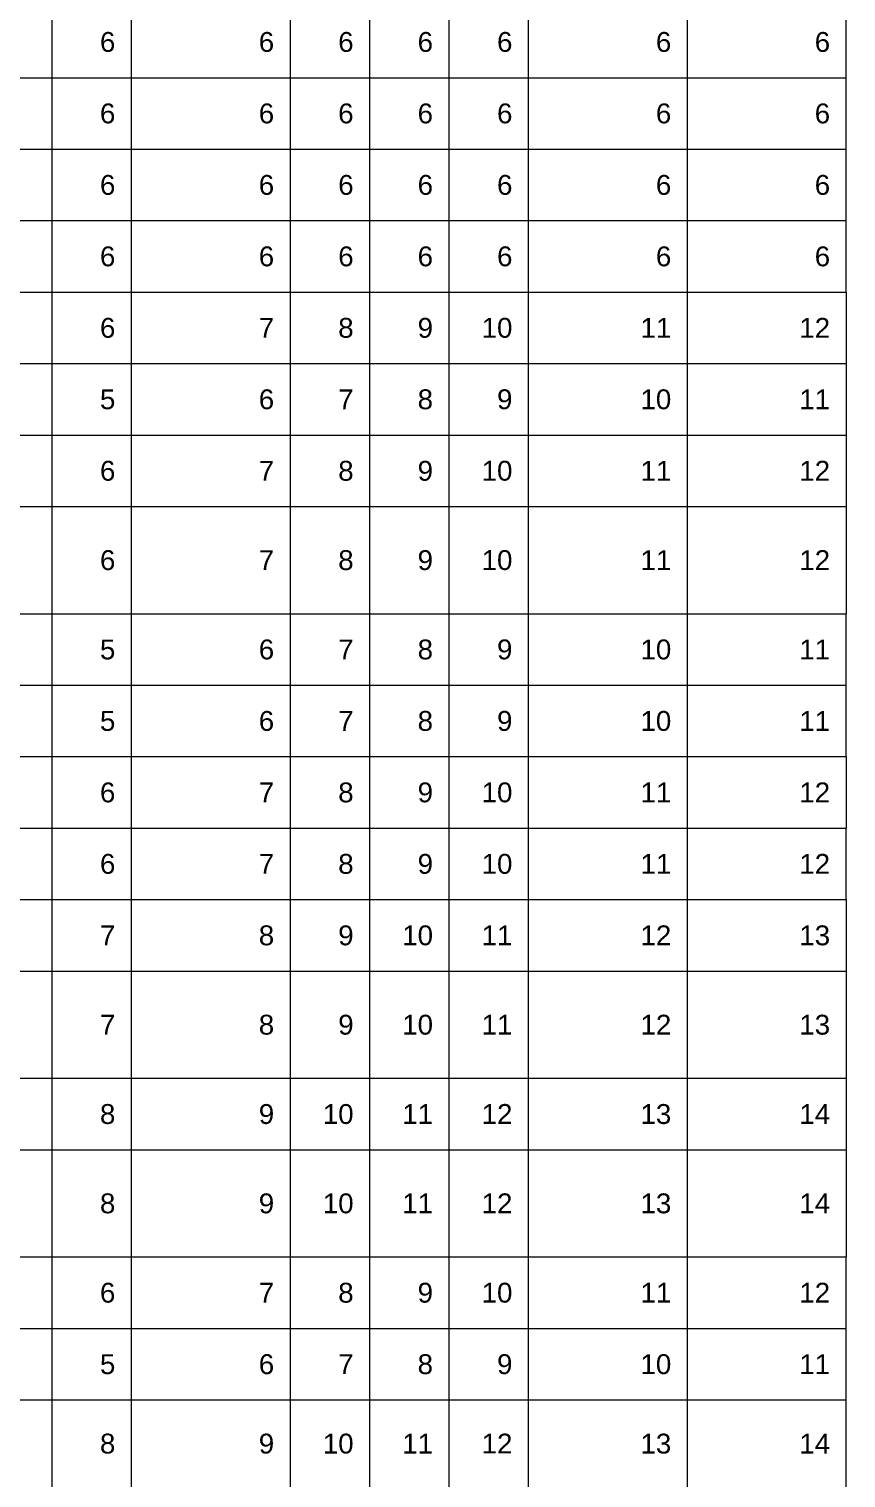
# Model space of a CAD drawing. Header units: millimetres. Extents: x -399213 to 265804, y -9748 to 250638.
# Drawn here: x -323044 to -317900, y 228900 to 238023 of the extents above; entities that cross this region are included whole.
import ezdxf
from ezdxf.enums import TextEntityAlignment as Align

# ---------------------------------------------------------------- set-up
doc = ezdxf.new("R2010")
doc.units = ezdxf.units.MM
doc.header["$MEASUREMENT"] = 0
for name, color, linetype, lineweight in [('kata_net khung', 3, 'Continuous', 20), ('kata_text', 7, 'Continuous', 30), ('NDC_S_VN TEXT', 7, 'Continuous', 20)]:
    doc.layers.add(name, color=color, linetype=linetype, lineweight=lineweight)
doc.styles.add('ARIAL', font='arial.ttf', dxfattribs={"width": 0.8})
doc.styles.add('kata_text', font='arial.ttf', dxfattribs={"width": 0.8})

# ---------------------------------------------------------------- blocks, each defined once
blk = doc.blocks.new('dang03')
at = {"layer": 'kata_net khung'}
for p, q in [((7405, 0), (7405, -900)), ((8405, 0), (8405, -900)), ((10405, 0), (10405, -900)), ((11405, 0), (11405, -900)), ((12405, 0), (12405, -900)), ((13405, 0), (13405, -900)), ((15405, 0), (15405, -900)), ((17405, 0), (17405, -900)), ((1405, -900), (17405, -900))]:
    blk.add_line(p, q, dxfattribs=at)
at = {"layer": 'kata_text', "style": 'kata_text'}
blk.add_attdef('09', text='', height=200, rotation=90, dxfattribs=at).set_placement((3073, -150), align=Align.MIDDLE_RIGHT)
for tag, p in [('10', (2205, -450)), ('07', (8205, -450)), ('06', (10205, -450)), ('05', (11205, -450)), ('04', (12205, -450)), ('03', (13205, -450)), ('02', (15205, -450)), ('01', (17205, -450))]:
    blk.add_attdef(tag, text='', height=250, dxfattribs=at).set_placement(p, align=Align.MIDDLE_RIGHT)
blk.add_attdef('08', text='', height=200, dxfattribs=at).set_placement((4920, -425), align=Align.MIDDLE_CENTER)
blk = doc.blocks.new('dang04')
at = {"layer": 'kata_net khung'}
for p, q in [((7405, 0), (7405, -900)), ((8405, 0), (8405, -900)), ((10405, 0), (10405, -900)), ((11405, 0), (11405, -900)), ((12405, 0), (12405, -900)), ((13405, 0), (13405, -900)), ((15405, 0), (15405, -900)), ((17405, 0), (17405, -900)), ((1405, -900), (17405, -900))]:
    blk.add_line(p, q, dxfattribs=at)
at = {"layer": 'kata_text', "style": 'kata_text'}
for p in [(3073, -150), (6733, -150)]:
    blk.add_attdef('D03', text='', height=200, rotation=90, dxfattribs=at).set_placement(p, align=Align.MIDDLE_RIGHT)
for p in [(2205, -450), (8205, -450), (10205, -450), (11205, -450), (12205, -450), (13205, -450), (15205, -450), (17205, -450)]:
    blk.add_attdef('D03', text='', height=250, dxfattribs=at).set_placement(p, align=Align.MIDDLE_RIGHT)
blk.add_attdef('D03', text='', height=200, dxfattribs=at).set_placement((4920, -425), align=Align.MIDDLE_CENTER)
blk = doc.blocks.new('dang05')
at = {"layer": 'kata_net khung'}
for p, q in [((7405, 0), (7405, -900)), ((8405, 0), (8405, -900)), ((10405, 0), (10405, -900)), ((11405, 0), (11405, -900)), ((12405, 0), (12405, -900)), ((13405, 0), (13405, -900)), ((15405, 0), (15405, -900)), ((17405, 0), (17405, -900)), ((1405, -900), (17405, -900))]:
    blk.add_line(p, q, dxfattribs=at)
at = {"layer": 'kata_text', "style": 'kata_text'}
for tag, height, p in [('D03', 250, (2205, -450)), ('D03', 250, (8205, -450)), ('D03', 250, (10205, -450)), ('D03', 250, (11205, -450)), ('D03', 250, (12205, -450)), ('D03', 250, (13205, -450)), ('D03', 250, (15205, -450)), ('D03', 250, (17205, -450)), ('0000', 200, (4195, -654))]:
    blk.add_attdef(tag, text='', height=height, dxfattribs=at).set_placement(p, align=Align.MIDDLE_RIGHT)
blk.add_attdef('D03', text='', height=200, dxfattribs=at).set_placement((5020, -425), align=Align.MIDDLE_CENTER)
blk.add_attdef('1000', text='', height=200, rotation=90, dxfattribs=at).set_placement((5933, -173), align=Align.MIDDLE_RIGHT)
blk = doc.blocks.new('dang06')
at = {"layer": 'kata_net khung'}
for p, q in [((7405.3, 0), (7405.3, -900)), ((8405.3, 0), (8405.3, -900)), ((10405.3, 0), (10405.3, -900)), ((11405.3, 0), (11405.3, -900)), ((12405.3, 0), (12405.3, -900)), ((13405.3, 0), (13405.3, -900)), ((15405.3, 0), (15405.3, -900)), ((17405.3, 0), (17405.3, -900)), ((1405.3, -900), (17405.3, -900))]:
    blk.add_line(p, q, dxfattribs=at)
at = {"layer": 'kata_text', "style": 'kata_text'}
for tag, height, p in [('005', 150, (4327.4, -115.5)), ('001', 250, (2205.3, -450)), ('002', 200, (4031.1, -405.7)), ('006', 250, (8205.3, -450)), ('007', 250, (10205.3, -450)), ('008', 250, (11205.3, -450)), ('009', 250, (12205.3, -450)), ('010', 250, (13205.3, -449.7)), ('011', 250, (15205.3, -450)), ('012', 250, (17205.3, -450))]:
    blk.add_attdef(tag, text='', height=height, dxfattribs=at).set_placement(p, align=Align.MIDDLE_RIGHT)
blk.add_attdef('003', text='', height=200, dxfattribs=at).set_placement((4905.3, -450), align=Align.MIDDLE_CENTER)
blk.add_attdef('004', text='', height=200, rotation=38, dxfattribs=at).set_placement((5913.1, -350.2), align=Align.MIDDLE_RIGHT)
blk = doc.blocks.new('dang07')
at = {"layer": 'kata_net khung'}
for p, q in [((7405.3, 0), (7405.3, -900)), ((8405.3, 0), (8405.3, -900)), ((10405.3, 0), (10405.3, -900)), ((11405.3, 0), (11405.3, -900)), ((12405.3, 0), (12405.3, -900)), ((13405.3, 0), (13405.3, -900)), ((15405.3, 0), (15405.3, -900)), ((17405.3, 0), (17405.3, -900)), ((1405.3, -900), (17405.3, -900))]:
    blk.add_line(p, q, dxfattribs=at)
at = {"layer": 'kata_text', "style": 'kata_text'}
blk.add_attdef('002', text='', height=200, rotation=333, dxfattribs=at).set_placement((4027.3, -248.5), align=Align.MIDDLE_CENTER)
for tag, height, p in [('001', 250, (2205.3, -450)), ('005', 250, (8205.3, -450)), ('006', 250, (10205.3, -450)), ('007', 250, (11205.3, -450)), ('008', 250, (12205.3, -450)), ('009', 250, (13205.3, -449.7)), ('010', 250, (15205.3, -450)), ('011', 250, (17205.3, -450)), ('004', 150, (4001.5, -565.5))]:
    blk.add_attdef(tag, text='', height=height, dxfattribs=at).set_placement(p, align=Align.MIDDLE_RIGHT)
blk.add_attdef('003', text='', height=200, dxfattribs=at).set_placement((5350.8, -424.7), align=Align.MIDDLE_CENTER)
blk = doc.blocks.new('dang08')
at = {"layer": 'kata_net khung'}
for p, q in [((7405.3, 0), (7405.3, -900)), ((8405.3, 0), (8405.3, -900)), ((10405.3, 0), (10405.3, -900)), ((11405.3, 0), (11405.3, -900)), ((12405.3, 0), (12405.3, -900)), ((13405.3, 0), (13405.3, -900)), ((15405.3, 0), (15405.3, -900)), ((17405.3, 0), (17405.3, -900)), ((1405.3, -900), (17405.3, -900))]:
    blk.add_line(p, q, dxfattribs=at)
at = {"layer": 'kata_text', "style": 'kata_text'}
for tag, height, p in [('005', 150, (5960.5, -165.5)), ('001', 250, (2205.3, -450)), ('006', 250, (8205.3, -450)), ('007', 250, (10205.3, -450)), ('008', 250, (11205.3, -450)), ('009', 250, (12205.3, -450)), ('010', 250, (13205.3, -449.7)), ('011', 250, (15205.3, -450)), ('012', 250, (17205.3, -450))]:
    blk.add_attdef(tag, text='', height=height, dxfattribs=at).set_placement(p, align=Align.MIDDLE_RIGHT)
blk.add_attdef('002', text='', height=200, rotation=90, dxfattribs=at).set_placement((3429.4, -250), align=Align.MIDDLE_RIGHT)
blk.add_attdef('003', text='', height=200, dxfattribs=at).set_placement((4583.9, -418.6), align=Align.MIDDLE_CENTER)
blk.add_attdef('004', text='', height=200, rotation=333, dxfattribs=at).set_placement((5981.9, -603), align=Align.MIDDLE_CENTER)
blk = doc.blocks.new('dang08a')
at = {"layer": 'kata_net khung'}
for p, q in [((7405.3, 0), (7405.3, -1350)), ((8405.3, 0), (8405.3, -1350)), ((10405.3, 0), (10405.3, -1350)), ((11405.3, 0), (11405.3, -1350)), ((12405.3, 0), (12405.3, -1350)), ((13405.3, 0), (13405.3, -1350)), ((15405.3, 0), (15405.3, -1350)), ((17405.3, 0), (17405.3, -1350)), ((1405.3, -1350), (17405.3, -1350))]:
    blk.add_line(p, q, dxfattribs=at)
at = {"layer": 'kata_text', "style": 'kata_text'}
for tag, rotation, p in [('004', 27, (5981.9, -373.8)), ('002', 90, (3429.4, -900.1))]:
    blk.add_attdef(tag, text='', height=200, rotation=rotation, dxfattribs=at).set_placement(p, align=Align.MIDDLE_CENTER)
for tag, height, p in [('001', 250, (2205.3, -675)), ('005', 150, (6345.1, -615.5)), ('006', 250, (8205.3, -675)), ('007', 250, (10205.3, -675)), ('008', 250, (11205.3, -675)), ('009', 250, (12205.3, -675)), ('010', 250, (13205.3, -674.7)), ('011', 250, (15205.3, -675)), ('012', 250, (17205.3, -675))]:
    blk.add_attdef(tag, text='', height=height, dxfattribs=at).set_placement(p, align=Align.MIDDLE_RIGHT)
blk.add_attdef('003', text='', height=200, dxfattribs=at).set_placement((4583.9, -868.6), align=Align.MIDDLE_CENTER)
blk = doc.blocks.new('dang09')
at = {"layer": 'kata_net khung'}
for p, q in [((7405, 0), (7405, -900)), ((8405, 0), (8405, -900)), ((10405, 0), (10405, -900)), ((11405, 0), (11405, -900)), ((12405, 0), (12405, -900)), ((13405, 0), (13405, -900)), ((15405, 0), (15405, -900)), ((17405, 0), (17405, -900)), ((1405, -900), (17405, -900))]:
    blk.add_line(p, q, dxfattribs=at)
at = {"layer": 'kata_text', "style": 'kata_text'}
for tag, p in [('002', (3073, -450)), ('004', (6733, -699))]:
    blk.add_attdef(tag, text='', height=200, rotation=90, dxfattribs=at).set_placement(p, align=Align.MIDDLE_LEFT)
blk.add_attdef('003', text='', height=200, dxfattribs=at).set_placement((4920, -231), align=Align.MIDDLE_CENTER)
for tag, p in [('001', (2205, -450)), ('005', (8205, -450)), ('006', (10205, -450)), ('007', (11205, -450)), ('008', (12205, -450)), ('009', (13205, -450)), ('010', (15205, -450)), ('011', (17205, -450))]:
    blk.add_attdef(tag, text='', height=250, dxfattribs=at).set_placement(p, align=Align.MIDDLE_RIGHT)
blk = doc.blocks.new('dang10')
at = {"layer": 'kata_net khung'}
for p, q in [((7405.3, 0), (7405.3, -900)), ((8405.3, 0), (8405.3, -900)), ((10405.3, 0), (10405.3, -900)), ((11405.3, 0), (11405.3, -900)), ((12405.3, 0), (12405.3, -900)), ((13405.3, 0), (13405.3, -900)), ((15405.3, 0), (15405.3, -900)), ((17405.3, 0), (17405.3, -900)), ((1405.3, -900), (17405.3, -900))]:
    blk.add_line(p, q, dxfattribs=at)
at = {"layer": 'kata_text', "style": 'kata_text'}
for tag, height, p in [('005', 150, (4960.5, -165.5)), ('001', 250, (2205.3, -450)), ('006', 250, (8205.3, -450)), ('007', 250, (10205.3, -450)), ('008', 250, (11205.3, -450)), ('009', 250, (12205.3, -450)), ('010', 250, (13205.3, -449.7)), ('011', 250, (15205.3, -450)), ('012', 250, (17205.3, -450))]:
    blk.add_attdef(tag, text='', height=height, dxfattribs=at).set_placement(p, align=Align.MIDDLE_RIGHT)
blk.add_attdef('003', text='', height=200, rotation=333, dxfattribs=at).set_placement((5236.1, -304.5), align=Align.MIDDLE_CENTER)
for tag, p in [('002', (4138.4, -418.6)), ('004', (6138.4, -588.4))]:
    blk.add_attdef(tag, text='', height=200, dxfattribs=at).set_placement(p, align=Align.MIDDLE_CENTER)
blk = doc.blocks.new('dang11')
at = {"layer": 'kata_net khung'}
for p, q in [((7405, 0), (7405, -900)), ((8405, 0), (8405, -900)), ((10405, 0), (10405, -900)), ((11405, 0), (11405, -900)), ((12405, 0), (12405, -900)), ((13405, 0), (13405, -900)), ((15405, 0), (15405, -900)), ((17405, 0), (17405, -900)), ((1405, -900), (17405, -900))]:
    blk.add_line(p, q, dxfattribs=at)
at = {"layer": 'kata_text', "style": 'kata_text'}
blk.add_attdef('002', text='', height=200, rotation=90, dxfattribs=at).set_placement((3429, -75), align=Align.MIDDLE_RIGHT)
for tag, p in [('001', (2205, -450)), ('006', (8205, -450)), ('007', (10205, -450)), ('008', (11205, -450)), ('009', (12205, -450)), ('010', (13205, -450)), ('011', (15205, -450)), ('012', (17205, -450))]:
    blk.add_attdef(tag, text='', height=250, dxfattribs=at).set_placement(p, align=Align.MIDDLE_RIGHT)
blk.add_attdef('003', text='', height=200, dxfattribs=at).set_placement((4584, -312), align=Align.MIDDLE_CENTER)
blk.add_attdef('004', text='', height=200, rotation=346, dxfattribs=at).set_placement((5873, -496), align=Align.MIDDLE_CENTER)
blk.add_attdef('005', text='', height=200, rotation=90, dxfattribs=at).set_placement((6823, -846), align=Align.MIDDLE_LEFT)
blk = doc.blocks.new('dang12')
at = {"layer": 'kata_net khung'}
for p, q in [((7405.3, 0), (7405.3, -900)), ((8405.3, 0), (8405.3, -900)), ((10405.3, 0), (10405.3, -900)), ((11405.3, 0), (11405.3, -900)), ((12405.3, 0), (12405.3, -900)), ((13405.3, 0), (13405.3, -900)), ((15405.3, 0), (15405.3, -900)), ((17405.3, 0), (17405.3, -900)), ((1405.3, -900), (17405.3, -900))]:
    blk.add_line(p, q, dxfattribs=at)
at = {"layer": 'kata_text', "style": 'kata_text'}
blk.add_attdef('002', text='', height=200, rotation=90, dxfattribs=at).set_placement((3429.4, -115), align=Align.MIDDLE_RIGHT)
for tag, height, p in [('006', 150, (5004.3, -98.9)), ('001', 250, (2205.3, -450)), ('007', 250, (8205.3, -450)), ('008', 250, (10205.3, -450)), ('009', 250, (11205.3, -450)), ('010', 250, (12205.3, -450)), ('011', 250, (13205.3, -449.7)), ('012', 250, (15205.3, -450)), ('013', 250, (17205.3, -450))]:
    blk.add_attdef(tag, text='', height=height, dxfattribs=at).set_placement(p, align=Align.MIDDLE_RIGHT)
for tag, p in [('003', (4210.8, -352)), ('005', (6253.6, -635.9))]:
    blk.add_attdef(tag, text='', height=200, dxfattribs=at).set_placement(p, align=Align.MIDDLE_CENTER)
blk.add_attdef('004', text='', height=200, rotation=332, dxfattribs=at).set_placement((5414.7, -381), align=Align.MIDDLE_CENTER)
blk = doc.blocks.new('dang12a')
at = {"layer": 'kata_net khung'}
for p, q in [((7405.3, 0), (7405.3, -1350)), ((8405.3, 0), (8405.3, -1350)), ((10405.3, 0), (10405.3, -1350)), ((11405.3, 0), (11405.3, -1350)), ((12405.3, 0), (12405.3, -1350)), ((13405.3, 0), (13405.3, -1350)), ((15405.3, 0), (15405.3, -1350)), ((17405.3, 0), (17405.3, -1350)), ((1405.3, -1350), (17405.3, -1350))]:
    blk.add_line(p, q, dxfattribs=at)
at = {"layer": 'kata_text', "style": 'kata_text'}
for tag, rotation, p in [('004', 27, (5224.5, -372.6)), ('002', 90, (3429.4, -952.6))]:
    blk.add_attdef(tag, text='', height=200, rotation=rotation, dxfattribs=at).set_placement(p, align=Align.MIDDLE_CENTER)
for tag, p in [('005', (6253.6, -349.4)), ('003', (4210.8, -977))]:
    blk.add_attdef(tag, text='', height=200, dxfattribs=at).set_placement(p, align=Align.MIDDLE_CENTER)
for tag, height, p in [('001', 250, (2205.3, -675)), ('007', 250, (8205.3, -675)), ('008', 250, (10205.3, -675)), ('009', 250, (11205.3, -675)), ('010', 250, (12205.3, -675)), ('011', 250, (13205.3, -674.7)), ('012', 250, (15205.3, -675)), ('013', 250, (17205.3, -675)), ('006', 150, (5368.1, -723.9))]:
    blk.add_attdef(tag, text='', height=height, dxfattribs=at).set_placement(p, align=Align.MIDDLE_RIGHT)
blk = doc.blocks.new('dang13')
at = {"layer": 'kata_net khung'}
for p, q in [((7405.3, 0), (7405.3, -900)), ((8405.3, 0), (8405.3, -900)), ((10405.3, 0), (10405.3, -900)), ((11405.3, 0), (11405.3, -900)), ((12405.3, 0), (12405.3, -900)), ((13405.3, 0), (13405.3, -900)), ((15405.3, 0), (15405.3, -900)), ((17405.3, 0), (17405.3, -900)), ((1405.3, -900), (17405.3, -900))]:
    blk.add_line(p, q, dxfattribs=at)
at = {"layer": 'kata_text', "style": 'kata_text'}
for tag, rotation, p in [('002', 90, (3196.3, -131.6)), ('004', 322, (4502.8, -779.1))]:
    blk.add_attdef(tag, text='', height=200, rotation=rotation, dxfattribs=at).set_placement(p, align=Align.MIDDLE_RIGHT)
for tag, height, p in [('007', 150, (4327.4, -115.5)), ('001', 250, (2205.3, -450)), ('003', 200, (4031.1, -356.1)), ('008', 250, (8205.3, -450)), ('009', 250, (10205.3, -450)), ('010', 250, (11205.3, -450)), ('011', 250, (12205.3, -450)), ('012', 250, (13205.3, -449.7)), ('013', 250, (15205.3, -450)), ('014', 250, (17205.3, -450))]:
    blk.add_attdef(tag, text='', height=height, dxfattribs=at).set_placement(p, align=Align.MIDDLE_RIGHT)
blk.add_attdef('005', text='', height=200, dxfattribs=at).set_placement((4905.3, -450), align=Align.MIDDLE_CENTER)
blk.add_attdef('006', text='', height=200, dxfattribs=at).set_placement((5854.4, -356.1), align=Align.MIDDLE_LEFT)
blk = doc.blocks.new('dang13a')
at = {"layer": 'kata_net khung'}
for p, q in [((7405.3, 0), (7405.3, -1350)), ((8405.3, 0), (8405.3, -1350)), ((10405.3, 0), (10405.3, -1350)), ((11405.3, 0), (11405.3, -1350)), ((12405.3, 0), (12405.3, -1350)), ((13405.3, 0), (13405.3, -1350)), ((15405.3, 0), (15405.3, -1350)), ((17405.3, 0), (17405.3, -1350)), ((1405.3, -1350), (17405.3, -1350))]:
    blk.add_line(p, q, dxfattribs=at)
at = {"layer": 'kata_text', "style": 'kata_text'}
blk.add_attdef('004', text='', height=200, rotation=38, dxfattribs=at).set_placement((4440.6, -237), align=Align.MIDDLE_RIGHT)
blk.add_attdef('005', text='', height=200, dxfattribs=at).set_placement((4905.3, -394.4), align=Align.MIDDLE_CENTER)
for tag, height, p in [('001', 250, (2205.3, -675)), ('008', 250, (8205.3, -675)), ('009', 250, (10205.3, -675)), ('010', 250, (11205.3, -675)), ('011', 250, (12205.3, -675)), ('012', 250, (13205.3, -674.7)), ('013', 250, (15205.3, -675)), ('014', 250, (17205.3, -675)), ('007', 150, (4615.1, -665.5)), ('003', 200, (4031.1, -906.1))]:
    blk.add_attdef(tag, text='', height=height, dxfattribs=at).set_placement(p, align=Align.MIDDLE_RIGHT)
blk.add_attdef('002', text='', height=200, rotation=90, dxfattribs=at).set_placement((3196.3, -901.1), align=Align.MIDDLE_CENTER)
blk.add_attdef('006', text='', height=200, dxfattribs=at).set_placement((5854.4, -906.1), align=Align.MIDDLE_LEFT)
blk = doc.blocks.new('dang14')
at = {"layer": 'kata_net khung'}
for p, q in [((7405, 0), (7405, -900)), ((8405, 0), (8405, -900)), ((10405, 0), (10405, -900)), ((11405, 0), (11405, -900)), ((12405, 0), (12405, -900)), ((13405, 0), (13405, -900)), ((15405, 0), (15405, -900)), ((17405, 0), (17405, -900)), ((1405, -900), (17405, -900))]:
    blk.add_line(p, q, dxfattribs=at)
at = {"layer": 'kata_text', "style": 'kata_text'}
for tag, p in [('001', (2205, -450)), ('006', (8205, -450)), ('007', (10205, -450)), ('008', (11205, -450)), ('009', (12205, -450)), ('010', (13205, -450)), ('011', (15205, -450)), ('012', (17205, -450))]:
    blk.add_attdef(tag, text='', height=250, dxfattribs=at).set_placement(p, align=Align.MIDDLE_RIGHT)
for tag, rotation, p in [('003', 14, (4561, -463)), ('004', 346, (5873, -496))]:
    blk.add_attdef(tag, text='', height=200, rotation=rotation, dxfattribs=at).set_placement(p, align=Align.MIDDLE_CENTER)
for tag, p in [('002', (3429, -840)), ('005', (6823, -846))]:
    blk.add_attdef(tag, text='', height=200, rotation=90, dxfattribs=at).set_placement(p, align=Align.MIDDLE_LEFT)
blk = doc.blocks.new('dang15')
at = {"layer": 'kata_net khung'}
for p, q in [((7405, 0), (7405, -900)), ((8405, 0), (8405, -900)), ((10405, 0), (10405, -900)), ((11405, 0), (11405, -900)), ((12405, 0), (12405, -900)), ((13405, 0), (13405, -900)), ((15405, 0), (15405, -900)), ((17405, 0), (17405, -900)), ((1405, -900), (17405, -900))]:
    blk.add_line(p, q, dxfattribs=at)
at = {"layer": 'kata_text', "style": 'kata_text'}
for tag, p in [('001', (2205, -450)), ('005', (8205, -450)), ('006', (10205, -450)), ('007', (11205, -450)), ('008', (12205, -450)), ('009', (13205, -450)), ('010', (15205, -450)), ('011', (17205, -450))]:
    blk.add_attdef(tag, text='', height=250, dxfattribs=at).set_placement(p, align=Align.MIDDLE_RIGHT)
for tag, rotation, p in [('002', 324, (3553, -476)), ('004', 36, (6234, -473))]:
    blk.add_attdef(tag, text='', height=200, rotation=rotation, dxfattribs=at).set_placement(p, align=Align.MIDDLE_CENTER)
blk.add_attdef('003', text='', height=200, dxfattribs=at).set_placement((4920, -469), align=Align.MIDDLE_CENTER)
blk = doc.blocks.new('dang16')
at = {"layer": 'kata_net khung'}
for p, q in [((7405, 0), (7405, -1350)), ((8405, 0), (8405, -1350)), ((10405, 0), (10405, -1350)), ((11405, 0), (11405, -1350)), ((12405, 0), (12405, -1350)), ((13405, 0), (13405, -1350)), ((15405, 0), (15405, -1350)), ((17405, 0), (17405, -1350))]:
    blk.add_line(p, q, dxfattribs=at)
at = {"layer": 'kata_text', "style": 'kata_text'}
for tag, height, p in [('007', 150, (5586, -218)), ('006', 200, (6141, -297)), ('005', 200, (3704, -642)), ('003', 200, (6141, -1038)), ('002', 150, (5591, -1138))]:
    blk.add_attdef(tag, text='', height=height, rotation=90, dxfattribs=at).set_placement(p, align=Align.MIDDLE_CENTER)
for tag, p in [('001', (2205, -550)), ('008', (8205, -550)), ('009', (10205, -550)), ('010', (11205, -550)), ('011', (12205, -550)), ('012', (13205, -550)), ('013', (15205, -550)), ('014', (17205, -550))]:
    blk.add_attdef(tag, text='', height=250, dxfattribs=at).set_placement(p, align=Align.MIDDLE_RIGHT)
blk.add_attdef('004', text='', height=200, dxfattribs=at).set_placement((5070, -696), align=Align.MIDDLE_CENTER)
blk = doc.blocks.new('dang02a')
at = {"layer": 'kata_net khung'}
for p, q in [((7405, 0), (7405, -900)), ((8405, 0), (8405, -900)), ((10405, 0), (10405, -900)), ((11405, 0), (11405, -900)), ((12405, 0), (12405, -900)), ((13405, 0), (13405, -900)), ((15405, 0), (15405, -900)), ((17405, 0), (17405, -900)), ((1405, -900), (17405, -900))]:
    blk.add_line(p, q, dxfattribs=at)
at = {"layer": 'kata_text', "style": 'kata_text'}
for p in [(2205, -450), (8205, -450), (10205, -450), (11205, -450), (12205, -450), (13205, -450), (15205, -450), (17205, -450)]:
    blk.add_attdef('D03', text='', height=250, dxfattribs=at).set_placement(p, align=Align.MIDDLE_RIGHT)
for p in [(3073, -699), (6733, -699)]:
    blk.add_attdef('D03', text='', height=200, rotation=90, dxfattribs=at).set_placement(p, align=Align.MIDDLE_LEFT)
blk.add_attdef('D03', text='', height=200, dxfattribs=at).set_placement((4920, -425), align=Align.MIDDLE_CENTER)
blk = doc.blocks.new('dang09a')
at = {"layer": 'kata_net khung'}
for p, q in [((7405, 0), (7405, -900)), ((8405, 0), (8405, -900)), ((10405, 0), (10405, -900)), ((11405, 0), (11405, -900)), ((12405, 0), (12405, -900)), ((13405, 0), (13405, -900)), ((15405, 0), (15405, -900)), ((17405, 0), (17405, -900)), ((1405, -900), (17405, -900))]:
    blk.add_line(p, q, dxfattribs=at)
at = {"layer": 'kata_text', "style": 'kata_text'}
for tag, p in [('002', (3073, -450)), ('004', (6733, -699))]:
    blk.add_attdef(tag, text='', height=200, rotation=90, dxfattribs=at).set_placement(p, align=Align.MIDDLE_LEFT)
blk.add_attdef('003', text='', height=200, dxfattribs=at).set_placement((4920, -231), align=Align.MIDDLE_CENTER)
for tag, p in [('001', (2205, -450)), ('005', (8205, -450)), ('006', (10205, -450)), ('007', (11205, -450)), ('008', (12205, -450)), ('009', (13205, -450)), ('010', (15205, -450)), ('011', (17205, -450))]:
    blk.add_attdef(tag, text='', height=250, dxfattribs=at).set_placement(p, align=Align.MIDDLE_RIGHT)

msp = doc.modelspace()

# ---------------------------------------------------------------- block references
ref = msp.add_blockref('dang02a', (-326602.5, 238166.7), dxfattribs=dict(xscale=0.5, yscale=0.5, zscale=0.5))
ref.add_attrib('D03', '6', dxfattribs={"layer": 'NDC_S_VN TEXT', "height": 125, "style": 'ARIAL'}).set_placement((-322499.8, 237941.7), align=Align.MIDDLE_RIGHT)
ref.add_attrib('D03', '6', dxfattribs={"layer": 'NDC_S_VN TEXT', "height": 125, "style": 'ARIAL'}).set_placement((-321499.8, 237941.7), align=Align.MIDDLE_RIGHT)
ref.add_attrib('D03', '6', dxfattribs={"layer": 'NDC_S_VN TEXT', "height": 125, "style": 'ARIAL'}).set_placement((-320999.8, 237941.7), align=Align.MIDDLE_RIGHT)
ref.add_attrib('D03', '6', dxfattribs={"layer": 'NDC_S_VN TEXT', "height": 125, "style": 'ARIAL'}).set_placement((-320499.8, 237941.7), align=Align.MIDDLE_RIGHT)
ref.add_attrib('D03', '6', dxfattribs={"layer": 'NDC_S_VN TEXT', "height": 125, "style": 'ARIAL'}).set_placement((-319999.8, 237941.9), align=Align.MIDDLE_RIGHT)
ref.add_attrib('D03', '6', dxfattribs={"layer": 'NDC_S_VN TEXT', "height": 125, "style": 'ARIAL'}).set_placement((-318999.8, 237941.7), align=Align.MIDDLE_RIGHT)
ref.add_attrib('D03', '6', dxfattribs={"layer": 'NDC_S_VN TEXT', "height": 125, "style": 'ARIAL'}).set_placement((-317999.8, 237941.7), align=Align.MIDDLE_RIGHT)
ref = msp.add_blockref('dang09a', (-326602.5, 233891.7), dxfattribs=dict(xscale=0.5, yscale=0.5, zscale=0.5))
ref.add_attrib('005', '5', dxfattribs={"layer": 'NDC_S_VN TEXT', "height": 125, "style": 'ARIAL'}).set_placement((-322499.8, 233666.7), align=Align.MIDDLE_RIGHT)
ref.add_attrib('006', '6', dxfattribs={"layer": 'NDC_S_VN TEXT', "height": 125, "style": 'ARIAL'}).set_placement((-321499.8, 233666.7), align=Align.MIDDLE_RIGHT)
ref.add_attrib('007', '7', dxfattribs={"layer": 'NDC_S_VN TEXT', "height": 125, "style": 'ARIAL'}).set_placement((-320999.8, 233666.7), align=Align.MIDDLE_RIGHT)
ref.add_attrib('008', '8', dxfattribs={"layer": 'NDC_S_VN TEXT', "height": 125, "style": 'ARIAL'}).set_placement((-320499.8, 233666.7), align=Align.MIDDLE_RIGHT)
ref.add_attrib('009', '9', dxfattribs={"layer": 'NDC_S_VN TEXT', "height": 125, "style": 'ARIAL'}).set_placement((-319999.8, 233666.9), align=Align.MIDDLE_RIGHT)
ref.add_attrib('010', '10', dxfattribs={"layer": 'NDC_S_VN TEXT', "height": 125, "style": 'ARIAL'}).set_placement((-318999.8, 233666.7), align=Align.MIDDLE_RIGHT)
ref.add_attrib('011', '11', dxfattribs={"layer": 'NDC_S_VN TEXT', "height": 125, "style": 'ARIAL'}).set_placement((-317999.8, 233666.7), align=Align.MIDDLE_RIGHT)
at = {"layer": 'NDC_S_VN TEXT'}
ref = msp.add_blockref('dang08a', (-326602.5, 235016.7), dxfattribs=dict(at, xscale=0.5, yscale=0.5, zscale=0.5))
ref.add_attrib('006', '6', dxfattribs={"height": 125, "style": 'ARIAL'}).set_placement((-322499.8, 234679.2), align=Align.MIDDLE_RIGHT)
ref.add_attrib('007', '7', dxfattribs={"height": 125, "style": 'ARIAL'}).set_placement((-321499.8, 234679.2), align=Align.MIDDLE_RIGHT)
ref.add_attrib('008', '8', dxfattribs={"height": 125, "style": 'ARIAL'}).set_placement((-320999.8, 234679.2), align=Align.MIDDLE_RIGHT)
ref.add_attrib('009', '9', dxfattribs={"height": 125, "style": 'ARIAL'}).set_placement((-320499.8, 234679.2), align=Align.MIDDLE_RIGHT)
ref.add_attrib('010', '10', dxfattribs={"height": 125, "style": 'ARIAL'}).set_placement((-319999.8, 234679.4), align=Align.MIDDLE_RIGHT)
ref.add_attrib('011', '11', dxfattribs={"height": 125, "style": 'ARIAL'}).set_placement((-318999.8, 234679.2), align=Align.MIDDLE_RIGHT)
ref.add_attrib('012', '12', dxfattribs={"height": 125, "style": 'ARIAL'}).set_placement((-317999.8, 234679.2), align=Align.MIDDLE_RIGHT)
ref = msp.add_blockref('dang03', (-326602.5, 237716.7), dxfattribs=dict(at, xscale=0.5, yscale=0.5, zscale=0.5))
ref.add_attrib('07', '6', dxfattribs={"height": 125, "style": 'ARIAL'}).set_placement((-322499.8, 237491.7), align=Align.MIDDLE_RIGHT)
ref.add_attrib('06', '6', dxfattribs={"height": 125, "style": 'ARIAL'}).set_placement((-321499.8, 237491.7), align=Align.MIDDLE_RIGHT)
ref.add_attrib('05', '6', dxfattribs={"height": 125, "style": 'ARIAL'}).set_placement((-320999.8, 237491.7), align=Align.MIDDLE_RIGHT)
ref.add_attrib('04', '6', dxfattribs={"height": 125, "style": 'ARIAL'}).set_placement((-320499.8, 237491.7), align=Align.MIDDLE_RIGHT)
ref.add_attrib('03', '6', dxfattribs={"height": 125, "style": 'ARIAL'}).set_placement((-319999.8, 237491.9), align=Align.MIDDLE_RIGHT)
ref.add_attrib('02', '6', dxfattribs={"height": 125, "style": 'ARIAL'}).set_placement((-318999.8, 237491.7), align=Align.MIDDLE_RIGHT)
ref.add_attrib('01', '6', dxfattribs={"height": 125, "style": 'ARIAL'}).set_placement((-317999.8, 237491.7), align=Align.MIDDLE_RIGHT)
ref = msp.add_blockref('dang04', (-326602.5, 237266.7), dxfattribs=dict(at, xscale=0.5, yscale=0.5, zscale=0.5))
ref.add_attrib('D03', '6', dxfattribs={"height": 125, "style": 'ARIAL'}).set_placement((-322499.8, 237041.7), align=Align.MIDDLE_RIGHT)
ref.add_attrib('D03', '6', dxfattribs={"height": 125, "style": 'ARIAL'}).set_placement((-321499.8, 237041.7), align=Align.MIDDLE_RIGHT)
ref.add_attrib('D03', '6', dxfattribs={"height": 125, "style": 'ARIAL'}).set_placement((-320999.8, 237041.7), align=Align.MIDDLE_RIGHT)
ref.add_attrib('D03', '6', dxfattribs={"height": 125, "style": 'ARIAL'}).set_placement((-320499.8, 237041.7), align=Align.MIDDLE_RIGHT)
ref.add_attrib('D03', '6', dxfattribs={"height": 125, "style": 'ARIAL'}).set_placement((-319999.8, 237041.9), align=Align.MIDDLE_RIGHT)
ref.add_attrib('D03', '6', dxfattribs={"height": 125, "style": 'ARIAL'}).set_placement((-318999.8, 237041.7), align=Align.MIDDLE_RIGHT)
ref.add_attrib('D03', '6', dxfattribs={"height": 125, "style": 'ARIAL'}).set_placement((-317999.8, 237041.7), align=Align.MIDDLE_RIGHT)
ref = msp.add_blockref('dang05', (-326602.5, 236816.7), dxfattribs=dict(at, xscale=0.5, yscale=0.5, zscale=0.5))
ref.add_attrib('D03', '6', dxfattribs={"height": 125, "style": 'ARIAL'}).set_placement((-322499.8, 236591.7), align=Align.MIDDLE_RIGHT)
ref.add_attrib('D03', '6', dxfattribs={"height": 125, "style": 'ARIAL'}).set_placement((-321499.8, 236591.7), align=Align.MIDDLE_RIGHT)
ref.add_attrib('D03', '6', dxfattribs={"height": 125, "style": 'ARIAL'}).set_placement((-320999.8, 236591.7), align=Align.MIDDLE_RIGHT)
ref.add_attrib('D03', '6', dxfattribs={"height": 125, "style": 'ARIAL'}).set_placement((-320499.8, 236591.7), align=Align.MIDDLE_RIGHT)
ref.add_attrib('D03', '6', dxfattribs={"height": 125, "style": 'ARIAL'}).set_placement((-319999.8, 236591.9), align=Align.MIDDLE_RIGHT)
ref.add_attrib('D03', '6', dxfattribs={"height": 125, "style": 'ARIAL'}).set_placement((-318999.8, 236591.7), align=Align.MIDDLE_RIGHT)
ref.add_attrib('D03', '6', dxfattribs={"height": 125, "style": 'ARIAL'}).set_placement((-317999.8, 236591.7), align=Align.MIDDLE_RIGHT)
ref = msp.add_blockref('dang06', (-326602.5, 236366.7), dxfattribs=dict(at, xscale=0.5, yscale=0.5, zscale=0.5))
ref.add_attrib('006', '6', dxfattribs={"height": 125, "style": 'ARIAL'}).set_placement((-322499.8, 236141.7), align=Align.MIDDLE_RIGHT)
ref.add_attrib('007', '7', dxfattribs={"height": 125, "style": 'ARIAL'}).set_placement((-321499.8, 236141.7), align=Align.MIDDLE_RIGHT)
ref.add_attrib('008', '8', dxfattribs={"height": 125, "style": 'ARIAL'}).set_placement((-320999.8, 236141.7), align=Align.MIDDLE_RIGHT)
ref.add_attrib('009', '9', dxfattribs={"height": 125, "style": 'ARIAL'}).set_placement((-320499.8, 236141.7), align=Align.MIDDLE_RIGHT)
ref.add_attrib('010', '10', dxfattribs={"height": 125, "style": 'ARIAL'}).set_placement((-319999.8, 236141.9), align=Align.MIDDLE_RIGHT)
ref.add_attrib('011', '11', dxfattribs={"height": 125, "style": 'ARIAL'}).set_placement((-318999.8, 236141.7), align=Align.MIDDLE_RIGHT)
ref.add_attrib('012', '12', dxfattribs={"height": 125, "style": 'ARIAL'}).set_placement((-317999.8, 236141.7), align=Align.MIDDLE_RIGHT)
ref = msp.add_blockref('dang07', (-326602.5, 235916.7), dxfattribs=dict(at, xscale=0.5, yscale=0.5, zscale=0.5))
ref.add_attrib('005', '5', dxfattribs={"height": 125, "style": 'ARIAL'}).set_placement((-322499.8, 235691.7), align=Align.MIDDLE_RIGHT)
ref.add_attrib('006', '6', dxfattribs={"height": 125, "style": 'ARIAL'}).set_placement((-321499.8, 235691.7), align=Align.MIDDLE_RIGHT)
ref.add_attrib('007', '7', dxfattribs={"height": 125, "style": 'ARIAL'}).set_placement((-320999.8, 235691.7), align=Align.MIDDLE_RIGHT)
ref.add_attrib('008', '8', dxfattribs={"height": 125, "style": 'ARIAL'}).set_placement((-320499.8, 235691.7), align=Align.MIDDLE_RIGHT)
ref.add_attrib('009', '9', dxfattribs={"height": 125, "style": 'ARIAL'}).set_placement((-319999.8, 235691.9), align=Align.MIDDLE_RIGHT)
ref.add_attrib('010', '10', dxfattribs={"height": 125, "style": 'ARIAL'}).set_placement((-318999.8, 235691.7), align=Align.MIDDLE_RIGHT)
ref.add_attrib('011', '11', dxfattribs={"height": 125, "style": 'ARIAL'}).set_placement((-317999.8, 235691.7), align=Align.MIDDLE_RIGHT)
ref = msp.add_blockref('dang08', (-326602.5, 235466.7), dxfattribs=dict(at, xscale=0.5, yscale=0.5, zscale=0.5))
ref.add_attrib('006', '6', dxfattribs={"height": 125, "style": 'ARIAL'}).set_placement((-322499.8, 235241.7), align=Align.MIDDLE_RIGHT)
ref.add_attrib('007', '7', dxfattribs={"height": 125, "style": 'ARIAL'}).set_placement((-321499.8, 235241.7), align=Align.MIDDLE_RIGHT)
ref.add_attrib('008', '8', dxfattribs={"height": 125, "style": 'ARIAL'}).set_placement((-320999.8, 235241.7), align=Align.MIDDLE_RIGHT)
ref.add_attrib('009', '9', dxfattribs={"height": 125, "style": 'ARIAL'}).set_placement((-320499.8, 235241.7), align=Align.MIDDLE_RIGHT)
ref.add_attrib('010', '10', dxfattribs={"height": 125, "style": 'ARIAL'}).set_placement((-319999.8, 235241.9), align=Align.MIDDLE_RIGHT)
ref.add_attrib('011', '11', dxfattribs={"height": 125, "style": 'ARIAL'}).set_placement((-318999.8, 235241.7), align=Align.MIDDLE_RIGHT)
ref.add_attrib('012', '12', dxfattribs={"height": 125, "style": 'ARIAL'}).set_placement((-317999.8, 235241.7), align=Align.MIDDLE_RIGHT)
ref = msp.add_blockref('dang12a', (-326602.5, 232091.7), dxfattribs=dict(at, xscale=0.5, yscale=0.5, zscale=0.5))
ref.add_attrib('007', '7', dxfattribs={"height": 125, "style": 'ARIAL'}).set_placement((-322499.8, 231754.2), align=Align.MIDDLE_RIGHT)
ref.add_attrib('008', '8', dxfattribs={"height": 125, "style": 'ARIAL'}).set_placement((-321499.8, 231754.2), align=Align.MIDDLE_RIGHT)
ref.add_attrib('009', '9', dxfattribs={"height": 125, "style": 'ARIAL'}).set_placement((-320999.8, 231754.2), align=Align.MIDDLE_RIGHT)
ref.add_attrib('010', '10', dxfattribs={"height": 125, "style": 'ARIAL'}).set_placement((-320499.8, 231754.2), align=Align.MIDDLE_RIGHT)
ref.add_attrib('011', '11', dxfattribs={"height": 125, "style": 'ARIAL'}).set_placement((-319999.8, 231754.4), align=Align.MIDDLE_RIGHT)
ref.add_attrib('012', '12', dxfattribs={"height": 125, "style": 'ARIAL'}).set_placement((-318999.8, 231754.2), align=Align.MIDDLE_RIGHT)
ref.add_attrib('013', '13', dxfattribs={"height": 125, "style": 'ARIAL'}).set_placement((-317999.8, 231754.2), align=Align.MIDDLE_RIGHT)
ref = msp.add_blockref('dang09', (-326602.5, 234341.7), dxfattribs=dict(at, xscale=0.5, yscale=0.5, zscale=0.5))
ref.add_attrib('005', '5', dxfattribs={"height": 125, "style": 'ARIAL'}).set_placement((-322499.8, 234116.7), align=Align.MIDDLE_RIGHT)
ref.add_attrib('006', '6', dxfattribs={"height": 125, "style": 'ARIAL'}).set_placement((-321499.8, 234116.7), align=Align.MIDDLE_RIGHT)
ref.add_attrib('007', '7', dxfattribs={"height": 125, "style": 'ARIAL'}).set_placement((-320999.8, 234116.7), align=Align.MIDDLE_RIGHT)
ref.add_attrib('008', '8', dxfattribs={"height": 125, "style": 'ARIAL'}).set_placement((-320499.8, 234116.7), align=Align.MIDDLE_RIGHT)
ref.add_attrib('009', '9', dxfattribs={"height": 125, "style": 'ARIAL'}).set_placement((-319999.8, 234116.9), align=Align.MIDDLE_RIGHT)
ref.add_attrib('010', '10', dxfattribs={"height": 125, "style": 'ARIAL'}).set_placement((-318999.8, 234116.7), align=Align.MIDDLE_RIGHT)
ref.add_attrib('011', '11', dxfattribs={"height": 125, "style": 'ARIAL'}).set_placement((-317999.8, 234116.7), align=Align.MIDDLE_RIGHT)
ref = msp.add_blockref('dang10', (-326602.5, 233441.7), dxfattribs=dict(at, xscale=0.5, yscale=0.5, zscale=0.5))
ref.add_attrib('006', '6', dxfattribs={"height": 125, "style": 'ARIAL'}).set_placement((-322499.8, 233216.7), align=Align.MIDDLE_RIGHT)
ref.add_attrib('007', '7', dxfattribs={"height": 125, "style": 'ARIAL'}).set_placement((-321499.8, 233216.7), align=Align.MIDDLE_RIGHT)
ref.add_attrib('008', '8', dxfattribs={"height": 125, "style": 'ARIAL'}).set_placement((-320999.8, 233216.7), align=Align.MIDDLE_RIGHT)
ref.add_attrib('009', '9', dxfattribs={"height": 125, "style": 'ARIAL'}).set_placement((-320499.8, 233216.7), align=Align.MIDDLE_RIGHT)
ref.add_attrib('010', '10', dxfattribs={"height": 125, "style": 'ARIAL'}).set_placement((-319999.8, 233216.9), align=Align.MIDDLE_RIGHT)
ref.add_attrib('011', '11', dxfattribs={"height": 125, "style": 'ARIAL'}).set_placement((-318999.8, 233216.7), align=Align.MIDDLE_RIGHT)
ref.add_attrib('012', '12', dxfattribs={"height": 125, "style": 'ARIAL'}).set_placement((-317999.8, 233216.7), align=Align.MIDDLE_RIGHT)
ref = msp.add_blockref('dang11', (-326602.5, 232991.7), dxfattribs=dict(at, xscale=0.5, yscale=0.5, zscale=0.5))
ref.add_attrib('006', '6', dxfattribs={"height": 125, "style": 'ARIAL'}).set_placement((-322499.8, 232766.7), align=Align.MIDDLE_RIGHT)
ref.add_attrib('007', '7', dxfattribs={"height": 125, "style": 'ARIAL'}).set_placement((-321499.8, 232766.7), align=Align.MIDDLE_RIGHT)
ref.add_attrib('008', '8', dxfattribs={"height": 125, "style": 'ARIAL'}).set_placement((-320999.8, 232766.7), align=Align.MIDDLE_RIGHT)
ref.add_attrib('009', '9', dxfattribs={"height": 125, "style": 'ARIAL'}).set_placement((-320499.8, 232766.7), align=Align.MIDDLE_RIGHT)
ref.add_attrib('010', '10', dxfattribs={"height": 125, "style": 'ARIAL'}).set_placement((-319999.8, 232766.9), align=Align.MIDDLE_RIGHT)
ref.add_attrib('011', '11', dxfattribs={"height": 125, "style": 'ARIAL'}).set_placement((-318999.8, 232766.7), align=Align.MIDDLE_RIGHT)
ref.add_attrib('012', '12', dxfattribs={"height": 125, "style": 'ARIAL'}).set_placement((-317999.8, 232766.7), align=Align.MIDDLE_RIGHT)
ref = msp.add_blockref('dang13a', (-326602.5, 230966.7), dxfattribs=dict(at, xscale=0.5, yscale=0.5, zscale=0.5))
ref.add_attrib('008', '8', dxfattribs={"height": 125, "style": 'ARIAL'}).set_placement((-322499.8, 230629.2), align=Align.MIDDLE_RIGHT)
ref.add_attrib('009', '9', dxfattribs={"height": 125, "style": 'ARIAL'}).set_placement((-321499.8, 230629.2), align=Align.MIDDLE_RIGHT)
ref.add_attrib('010', '10', dxfattribs={"height": 125, "style": 'ARIAL'}).set_placement((-320999.8, 230629.2), align=Align.MIDDLE_RIGHT)
ref.add_attrib('011', '11', dxfattribs={"height": 125, "style": 'ARIAL'}).set_placement((-320499.8, 230629.2), align=Align.MIDDLE_RIGHT)
ref.add_attrib('012', '12', dxfattribs={"height": 125, "style": 'ARIAL'}).set_placement((-319999.8, 230629.4), align=Align.MIDDLE_RIGHT)
ref.add_attrib('013', '13', dxfattribs={"height": 125, "style": 'ARIAL'}).set_placement((-318999.8, 230629.2), align=Align.MIDDLE_RIGHT)
ref.add_attrib('014', '14', dxfattribs={"height": 125, "style": 'ARIAL'}).set_placement((-317999.8, 230629.2), align=Align.MIDDLE_RIGHT)
ref = msp.add_blockref('dang12', (-326602.5, 232541.7), dxfattribs=dict(at, xscale=0.5, yscale=0.5, zscale=0.5))
ref.add_attrib('007', '7', dxfattribs={"height": 125, "style": 'ARIAL'}).set_placement((-322499.8, 232316.7), align=Align.MIDDLE_RIGHT)
ref.add_attrib('008', '8', dxfattribs={"height": 125, "style": 'ARIAL'}).set_placement((-321499.8, 232316.7), align=Align.MIDDLE_RIGHT)
ref.add_attrib('009', '9', dxfattribs={"height": 125, "style": 'ARIAL'}).set_placement((-320999.8, 232316.7), align=Align.MIDDLE_RIGHT)
ref.add_attrib('010', '10', dxfattribs={"height": 125, "style": 'ARIAL'}).set_placement((-320499.8, 232316.7), align=Align.MIDDLE_RIGHT)
ref.add_attrib('011', '11', dxfattribs={"height": 125, "style": 'ARIAL'}).set_placement((-319999.8, 232316.9), align=Align.MIDDLE_RIGHT)
ref.add_attrib('012', '12', dxfattribs={"height": 125, "style": 'ARIAL'}).set_placement((-318999.8, 232316.7), align=Align.MIDDLE_RIGHT)
ref.add_attrib('013', '13', dxfattribs={"height": 125, "style": 'ARIAL'}).set_placement((-317999.8, 232316.7), align=Align.MIDDLE_RIGHT)
ref = msp.add_blockref('dang13', (-326602.5, 231416.7), dxfattribs=dict(at, xscale=0.5, yscale=0.5, zscale=0.5))
ref.add_attrib('008', '8', dxfattribs={"height": 125, "style": 'ARIAL'}).set_placement((-322499.8, 231191.7), align=Align.MIDDLE_RIGHT)
ref.add_attrib('009', '9', dxfattribs={"height": 125, "style": 'ARIAL'}).set_placement((-321499.8, 231191.7), align=Align.MIDDLE_RIGHT)
ref.add_attrib('010', '10', dxfattribs={"height": 125, "style": 'ARIAL'}).set_placement((-320999.8, 231191.7), align=Align.MIDDLE_RIGHT)
ref.add_attrib('011', '11', dxfattribs={"height": 125, "style": 'ARIAL'}).set_placement((-320499.8, 231191.7), align=Align.MIDDLE_RIGHT)
ref.add_attrib('012', '12', dxfattribs={"height": 125, "style": 'ARIAL'}).set_placement((-319999.8, 231191.9), align=Align.MIDDLE_RIGHT)
ref.add_attrib('013', '13', dxfattribs={"height": 125, "style": 'ARIAL'}).set_placement((-318999.8, 231191.7), align=Align.MIDDLE_RIGHT)
ref.add_attrib('014', '14', dxfattribs={"height": 125, "style": 'ARIAL'}).set_placement((-317999.8, 231191.7), align=Align.MIDDLE_RIGHT)
ref = msp.add_blockref('dang14', (-326602.5, 230291.7), dxfattribs=dict(at, xscale=0.5, yscale=0.5, zscale=0.5))
ref.add_attrib('006', '6', dxfattribs={"height": 125, "style": 'ARIAL'}).set_placement((-322499.8, 230066.7), align=Align.MIDDLE_RIGHT)
ref.add_attrib('007', '7', dxfattribs={"height": 125, "style": 'ARIAL'}).set_placement((-321499.8, 230066.7), align=Align.MIDDLE_RIGHT)
ref.add_attrib('008', '8', dxfattribs={"height": 125, "style": 'ARIAL'}).set_placement((-320999.8, 230066.7), align=Align.MIDDLE_RIGHT)
ref.add_attrib('009', '9', dxfattribs={"height": 125, "style": 'ARIAL'}).set_placement((-320499.8, 230066.7), align=Align.MIDDLE_RIGHT)
ref.add_attrib('010', '10', dxfattribs={"height": 125, "style": 'ARIAL'}).set_placement((-319999.8, 230066.9), align=Align.MIDDLE_RIGHT)
ref.add_attrib('011', '11', dxfattribs={"height": 125, "style": 'ARIAL'}).set_placement((-318999.8, 230066.7), align=Align.MIDDLE_RIGHT)
ref.add_attrib('012', '12', dxfattribs={"height": 125, "style": 'ARIAL'}).set_placement((-317999.8, 230066.7), align=Align.MIDDLE_RIGHT)
ref = msp.add_blockref('dang15', (-326602.5, 229841.7), dxfattribs=dict(at, xscale=0.5, yscale=0.5, zscale=0.5))
ref.add_attrib('005', '5', dxfattribs={"height": 125, "style": 'ARIAL'}).set_placement((-322499.8, 229616.7), align=Align.MIDDLE_RIGHT)
ref.add_attrib('006', '6', dxfattribs={"height": 125, "style": 'ARIAL'}).set_placement((-321499.8, 229616.7), align=Align.MIDDLE_RIGHT)
ref.add_attrib('007', '7', dxfattribs={"height": 125, "style": 'ARIAL'}).set_placement((-320999.8, 229616.7), align=Align.MIDDLE_RIGHT)
ref.add_attrib('008', '8', dxfattribs={"height": 125, "style": 'ARIAL'}).set_placement((-320499.8, 229616.7), align=Align.MIDDLE_RIGHT)
ref.add_attrib('009', '9', dxfattribs={"height": 125, "style": 'ARIAL'}).set_placement((-319999.8, 229616.9), align=Align.MIDDLE_RIGHT)
ref.add_attrib('010', '10', dxfattribs={"height": 125, "style": 'ARIAL'}).set_placement((-318999.8, 229616.7), align=Align.MIDDLE_RIGHT)
ref.add_attrib('011', '11', dxfattribs={"height": 125, "style": 'ARIAL'}).set_placement((-317999.8, 229616.7), align=Align.MIDDLE_RIGHT)
ref = msp.add_blockref('dang16', (-326602.5, 229391.7), dxfattribs=dict(at, xscale=0.5, yscale=0.5, zscale=0.5))
ref.add_attrib('008', '8', dxfattribs={"height": 125, "style": 'ARIAL'}).set_placement((-322499.8, 229116.7), align=Align.MIDDLE_RIGHT)
ref.add_attrib('009', '9', dxfattribs={"height": 125, "style": 'ARIAL'}).set_placement((-321499.8, 229116.7), align=Align.MIDDLE_RIGHT)
ref.add_attrib('010', '10', dxfattribs={"height": 125, "style": 'ARIAL'}).set_placement((-320999.8, 229116.7), align=Align.MIDDLE_RIGHT)
ref.add_attrib('011', '11', dxfattribs={"height": 125, "style": 'ARIAL'}).set_placement((-320499.8, 229116.7), align=Align.MIDDLE_RIGHT)
ref.add_attrib('012', '12', dxfattribs={"height": 125, "style": 'ARIAL'}).set_placement((-319999.8, 229116.9), align=Align.MIDDLE_RIGHT)
ref.add_attrib('013', '13', dxfattribs={"height": 125, "style": 'ARIAL'}).set_placement((-318999.8, 229116.7), align=Align.MIDDLE_RIGHT)
ref.add_attrib('014', '14', dxfattribs={"height": 125, "style": 'ARIAL'}).set_placement((-317999.8, 229116.7), align=Align.MIDDLE_RIGHT)

doc.saveas('drawing.dxf')
